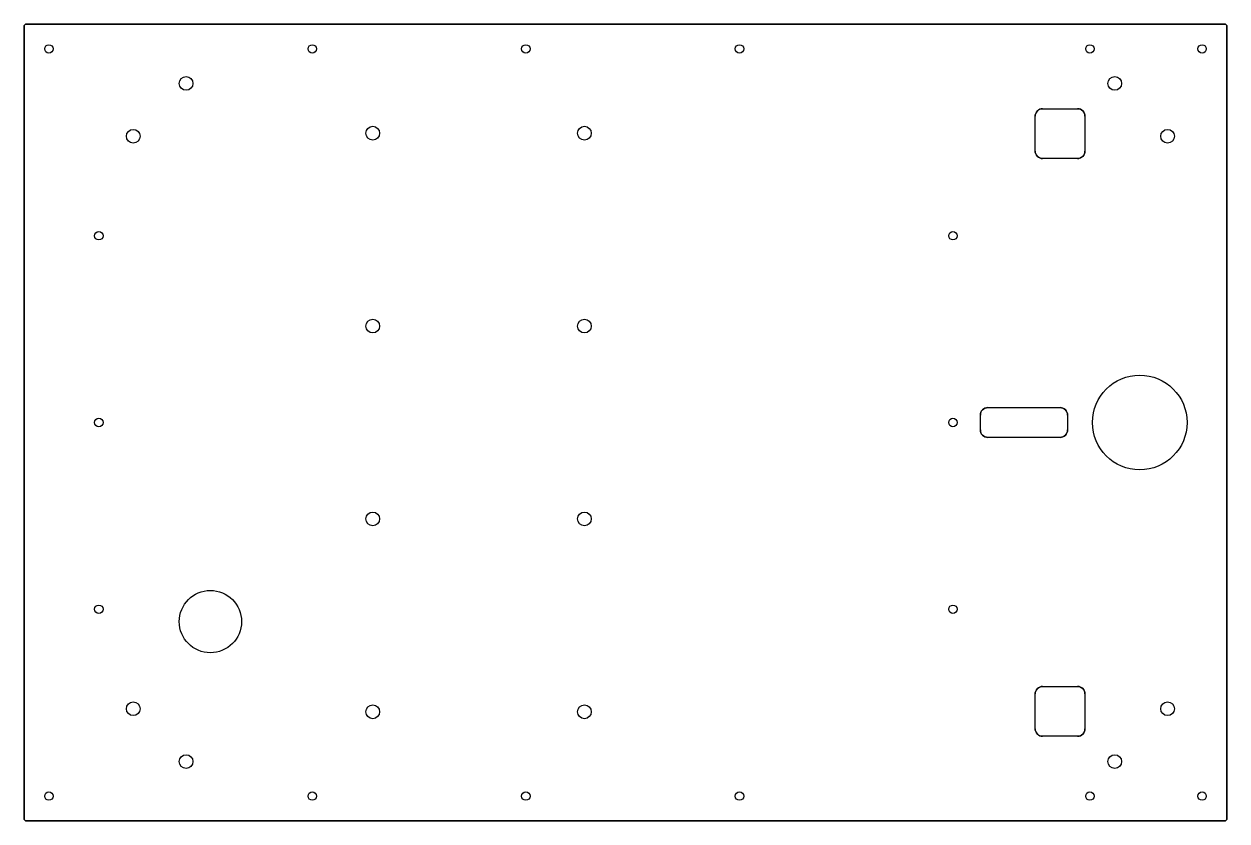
# Model space of a CAD drawing. Extents: x -202 to 281, y -160 to 160.
import ezdxf

# ---------------------------------------------------------------- set-up
doc = ezdxf.new("R2010")
doc.units = 0
doc.header["$MEASUREMENT"] = 0
doc.layers.get('0').update_dxf_attribs({"linetype": 'CONTINUOUS'})

msp = doc.modelspace()

# ---------------------------------------------------------------- linework, layer by layer
for p, q in [((207.5, 126, 0), (221.5, 126, 0)), ((204.5, 109, 0), (204.5, 123, 0)), ((224.5, 123, 0), (224.5, 109, 0)), ((221.5, 106, 0), (207.5, 106, 0)), ((185.5, 6, 0), (214.5, 6, 0)), ((182.5, -3, 0), (182.5, 3, 0)), ((217.5, 3, 0), (217.5, -3, 0)), ((214.5, -6, 0), (185.5, -6, 0)), ((207.5, -106, 0), (221.5, -106, 0)), ((204.5, -123, 0), (204.5, -109, 0)), ((224.5, -109, 0), (224.5, -123, 0)), ((221.5, -126, 0), (207.5, -126, 0))]:
    msp.add_line(p, q)
for points in [[(281.5, 159), (281.5, -159, -0.414214), (280.5, -160), (-200.5, -160, -0.414214), (-201.5, -159), (-201.5, 159, -0.414214), (-200.5, 160), (280.5, 160, -0.414214)], [(281.5, -159), (281.5, 159, 0.414214), (280.5, 160), (-200.5, 160, 0.414214), (-201.5, 159), (-201.5, -159, 0.414214), (-200.5, -160), (280.5, -160, 0.414214)], [(204.5, 109), (204.5, 123, -0.414214), (207.5, 126), (221.5, 126, -0.414214), (224.5, 123), (224.5, 109, -0.414214), (221.5, 106), (207.5, 106, -0.414214)], [(182.5, -3), (182.5, 3, -0.414214), (185.5, 6), (214.5, 6, -0.414214), (217.5, 3), (217.5, -3, -0.414214), (214.5, -6), (185.5, -6, -0.414214)], [(221.5, -126), (207.5, -126, -0.414214), (204.5, -123), (204.5, -109, -0.414214), (207.5, -106), (221.5, -106, -0.414214), (224.5, -109), (224.5, -123, -0.414214)]]:
    msp.add_lwpolyline(points, format="xyb", close=True)
for centre, radius in [((-191.5, 150, 0), 1.7), ((-191.5, 150), 1.7), ((-85.75, 150, 0), 1.7), ((-85.75, 150), 1.7), ((0, 150, 0), 1.7), ((0, 150), 1.7), ((85.75, 150, 0), 1.7), ((85.75, 150), 1.7), ((226.5, 150, 0), 1.7), ((226.5, 150), 1.7), ((271.5, 150, 0), 1.7), ((271.5, 150), 1.7), ((-136.46, 136.18, 0), 2.75), ((-136.46, 136.18), 2.75), ((236.46, 136.18, 0), 2.75), ((236.46, 136.18), 2.75), ((-157.68, 114.96, 0), 2.75), ((-157.68, 114.96), 2.75), ((-61.5, 116.18, 0), 2.75), ((-61.5, 116.18), 2.75), ((23.5, 116.18, 0), 2.75), ((23.5, 116.18), 2.75), ((257.68, 114.96, 0), 2.75), ((257.68, 114.96), 2.75), ((-171.5, 75, 0), 1.7), ((-171.5, 75), 1.7), ((171.5, 75, 0), 1.7), ((171.5, 75), 1.7), ((-61.5, 38.73, 0), 2.75), ((-61.5, 38.73), 2.75), ((23.5, 38.73, 0), 2.75), ((23.5, 38.73), 2.75), ((246.5, 0, 0), 19), ((246.5, 0), 19), ((-171.5, 0, 0), 1.7), ((-171.5, 0), 1.7), ((171.5, 0, 0), 1.7), ((171.5, 0), 1.7), ((-61.5, -38.73, 0), 2.75), ((-61.5, -38.73), 2.75), ((23.5, -38.73, 0), 2.75), ((23.5, -38.73), 2.75), ((-126.68, -79.96, 0), 12.5), ((-126.68, -79.96), 12.5), ((-171.5, -75, 0), 1.7), ((-171.5, -75), 1.7), ((171.5, -75, 0), 1.7), ((171.5, -75), 1.7), ((-157.68, -114.96, 0), 2.75), ((-157.68, -114.96), 2.75), ((-61.5, -116.18, 0), 2.75), ((-61.5, -116.18), 2.75), ((23.5, -116.18, 0), 2.75), ((23.5, -116.18), 2.75), ((257.68, -114.96, 0), 2.75), ((257.68, -114.96), 2.75), ((-136.46, -136.18, 0), 2.75), ((-136.46, -136.18), 2.75), ((236.46, -136.18, 0), 2.75), ((236.46, -136.18), 2.75), ((-191.5, -150, 0), 1.7), ((-191.5, -150), 1.7), ((-85.75, -150, 0), 1.7), ((-85.75, -150), 1.7), ((0, -150, 0), 1.7), ((0, -150), 1.7), ((85.75, -150, 0), 1.7), ((85.75, -150), 1.7), ((226.5, -150, 0), 1.7), ((226.5, -150), 1.7), ((271.5, -150, 0), 1.7), ((271.5, -150), 1.7)]:
    msp.add_circle(centre, radius)
for centre, start, end in [((207.5, 123, 0), 90, 179.9999), ((221.5, 123, 0), 0, 90), ((221.5, 109, 0), 270, 0.0001), ((185.5, 3, 0), 90, 179.9999), ((214.5, 3, 0), 0, 90), ((214.5, -3, 0), 270, 0.0001), ((207.5, -109, 0), 90, 179.9999), ((221.5, -109, 0), 0, 90), ((207.5, -123, 0), 180, 270)]:
    msp.add_arc(centre, 3, start, end)
at = {"extrusion": (-1.27157e-06, 0, 1)}
for centre in [(207.5, 109, 0), (185.5, -3, 0)]:
    msp.add_arc(centre, 3, 180, 270, dxfattribs=at)
at = {"extrusion": (0, -1.27157e-06, 1)}
msp.add_arc((221.5, -123, 0), 3, 270, 359.9999, dxfattribs=at)

doc.saveas('drawing.dxf')
